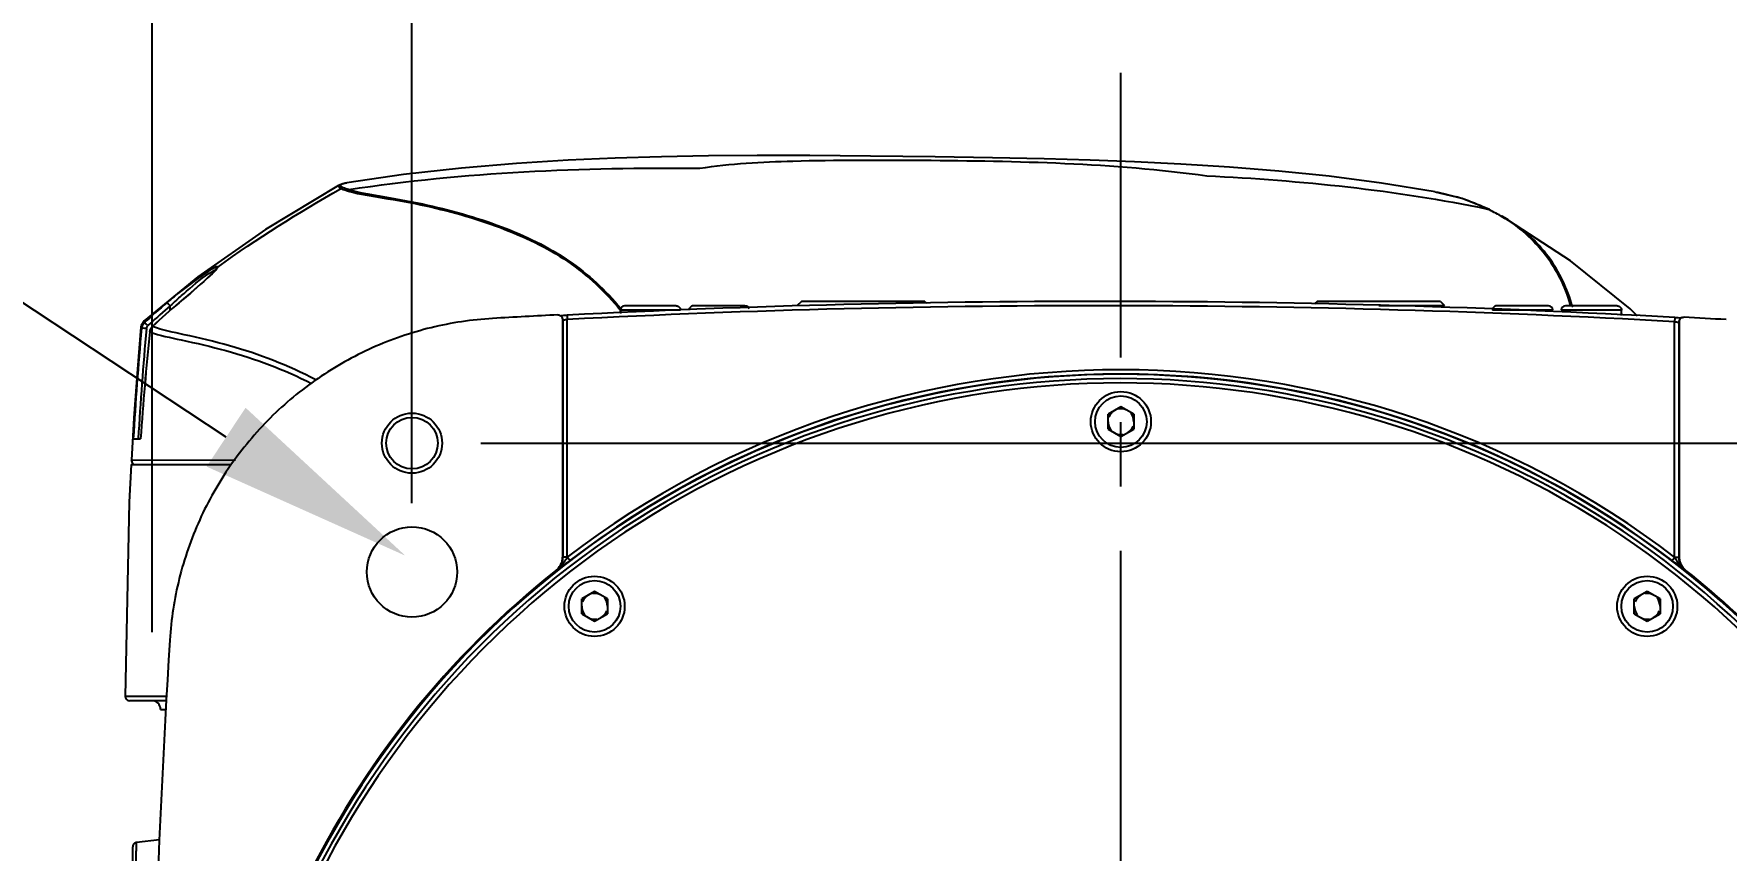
# Model space of a CAD drawing. Header units: millimetres. Extents: x 5828 to 6704, y 123 to 421.
# Drawn here: x 6404.26 to 6414.1, y 305.05 to 309.8 of the extents above; entities that cross this region are included whole.
import ezdxf
from ezdxf import colors
from ezdxf.entities.mleader import LeaderData, LeaderLine
from ezdxf.math import Vec2, Vec3

# ---------------------------------------------------------------- set-up
doc = ezdxf.new("R2010")
doc.units = ezdxf.units.MM
doc.linetypes.add('CENTER', pattern=[0.6, 0.375, -0.075, 0.075, -0.075])
for name, color, linetype in [('中心线', 7, 'Continuous'), ('外形图', 7, 'Continuous'), ('多重引线', 7, 'Continuous'), ('尺寸标注', 7, 'Continuous')]:
    doc.layers.add(name, color=color, linetype=linetype)
doc.styles.get("Standard").update_dxf_attribs({"font": 'msyh.ttc'})
doc.styles.add('微软雅黑', font='msyh.ttc', dxfattribs={"height": 1.5})
doc.dimstyles.new('尺寸标注_1_20比例', dxfattribs={"dimtxt": 1.5, "dimasz": 1.25, "dimexe": 0.5, "dimexo": 0.4, "dimgap": 0.5, "dimtad": 1, "dimdec": 1, "dimlfac": 20, "dimdsep": 46, "dimtxsty": '微软雅黑', "dimcen": 0.09, "dimadec": 0, "dimazin": 0, "dimtp": 0.01, "dimtm": 0.01, "dimtfac": 1, "dimtdec": 1, "dimtofl": 0, "dimtmove": 0, "dimatfit": 3, "dimfxl": 1, "dimtolj": 1, "dimarcsym": 0})

# ---------------------------------------------------------------- blocks, each defined once
blk = doc.blocks.new('*D1072')
at = {"layer": 'Defpoints', "color": 0}
for p in [(6418.482, 316.0147), (6418.482, 306.1196), (6404.9443, 305.9196)]:
    blk.add_point(p, dxfattribs=at)
at = {"layer": '尺寸标注', "color": 0, "lineweight": -2}
for p, q in [((6404.9443, 306.3196), (6404.9443, 316.5147)), ((6418.482, 306.5196), (6418.482, 316.5147)), ((6406.1943, 316.0147), (6417.232, 316.0147))]:
    blk.add_line(p, q, dxfattribs=at)
at = {"layer": '尺寸标注', "color": 0}
for points in [[(6406.1943, 316.2231), (6406.1943, 315.8064), (6404.9443, 316.0147)], [(6417.232, 315.8064), (6417.232, 316.2231), (6418.482, 316.0147)]]:
    blk.add_solid(points, dxfattribs=at)
at = {"layer": '尺寸标注', "color": 0, "insert": (6410.6357, 317.2755), "char_height": 1.5, "attachment_point": 5, "style": '微软雅黑'}
blk.add_mtext('\\A1;{\\fAlibaba PuHuiTi 3.0 55 Regular|b0|i0|c134|p18;271}', dxfattribs=at)
blk = doc.blocks.new('*D1077')
at = {"layer": 'Defpoints', "color": 0}
for p in [(6406.457, 307.4196), (6406.457, 297.6696), (6431.5684, 297.6696)]:
    blk.add_point(p, dxfattribs=at)
at = {"layer": '尺寸标注', "color": 0, "lineweight": -2}
for p, q in [((6406.857, 307.4196), (6432.0684, 307.4196)), ((6431.5684, 306.1696), (6431.5684, 298.9196)), ((6406.857, 297.6696), (6432.0684, 297.6696))]:
    blk.add_line(p, q, dxfattribs=at)
at = {"layer": '尺寸标注', "color": 0}
for points in [[(6431.7767, 306.1696), (6431.36, 306.1696), (6431.5684, 307.4196)], [(6431.36, 298.9196), (6431.7767, 298.9196), (6431.5684, 297.6696)]]:
    blk.add_solid(points, dxfattribs=at)
at = {"layer": '尺寸标注', "color": 0, "insert": (6430.2946, 302.5972), "char_height": 1.5, "attachment_point": 5, "rotation": 90, "style": '微软雅黑'}
blk.add_mtext('\\A1;\\A1;{\\fAlibaba PuHuiTi 3.0 55 Regular|b0|i0|c134|p18;195±0.05}', dxfattribs=at)
blk = doc.blocks.new('*D1149')
at = {"layer": 'Defpoints', "color": 0}
for p in [(6414.707, 312.4469), (6406.457, 306.6696), (6414.707, 306.6696)]:
    blk.add_point(p, dxfattribs=at)
at = {"layer": '尺寸标注', "color": 0, "lineweight": -2}
for p, q in [((6406.457, 307.0696), (6406.457, 312.9469)), ((6414.707, 307.0696), (6414.707, 312.9469)), ((6407.707, 312.4469), (6413.457, 312.4469))]:
    blk.add_line(p, q, dxfattribs=at)
at = {"layer": '尺寸标注', "color": 0}
for points in [[(6407.707, 312.6552), (6407.707, 312.2386), (6406.457, 312.4469)], [(6413.457, 312.2386), (6413.457, 312.6552), (6414.707, 312.4469)]]:
    blk.add_solid(points, dxfattribs=at)
at = {"layer": '尺寸标注', "color": 0, "insert": (6410.582, 313.7264), "char_height": 1.5, "attachment_point": 5, "style": '微软雅黑'}
blk.add_mtext('\\A1;165', dxfattribs=at)

msp = doc.modelspace()

# ---------------------------------------------------------------- linework, layer by layer
at = {"layer": '中心线', "linetype": 'CENTER', "ltscale": 5}
msp.add_line((6410.582, 295.9175), (6410.582, 309.5755), dxfattribs=at)
at = {"layer": '外形图', "linetype": 'ByBlock'}
for p, q in [((6406.0289, 308.9198), (6405.6054, 308.6634)), ((6406.0412, 308.901), (6406.0289, 308.9198)), ((6406.0777, 308.9346), (6406.0779, 308.9347)), ((6405.302, 308.4144), (6405.2936, 308.406)), ((6405.3178, 308.4325), (6405.3167, 308.4309)), ((6405.2094, 308.3293), (6405.1706, 308.2956)), ((6405.0502, 308.1924), (6405.05, 308.2184)), ((6405.128, 308.2591), (6405.1012, 308.2363)), ((6405.1012, 308.2363), (6405.1016, 308.2364)), ((6405.1706, 308.2956), (6405.128, 308.2591)), ((6407.9945, 308.2194), (6407.6945, 308.2194)), ((6408.3945, 308.2194), (6408.0945, 308.2194)), ((6408.7231, 308.2446), (6408.6981, 308.22)), ((6409.4408, 308.2446), (6408.7231, 308.2446)), ((6409.4408, 308.2446), (6409.4503, 308.2352)), ((6411.7231, 308.2446), (6411.709, 308.2307)), ((6412.4408, 308.2446), (6411.7231, 308.2446)), ((6412.082, 308.22), (6412.4658, 308.22)), ((6412.4408, 308.2446), (6412.4658, 308.22)), ((6413.0695, 308.2194), (6412.7695, 308.2194)), ((6413.4695, 308.2194), (6413.1695, 308.2194)), ((6413.1951, 308.2307), (6413.1971, 308.2242)), ((6413.1971, 308.2242), (6413.1994, 308.2162)), ((6413.2066, 308.2245), (6413.204, 308.2332)), ((6404.8983, 308.1312), (6404.8817, 308.1053)), ((6404.8995, 308.1204), (6404.8983, 308.1312)), ((6407.332, 308.1417), (6407.332, 306.7568)), ((6407.332, 308.1417), (6407.3359, 308.138)), ((6407.3359, 306.7549), (6407.3359, 308.138)), ((6407.3596, 308.1647), (6407.3609, 308.1397)), ((6407.3607, 306.7561), (6407.3608, 308.1397)), ((6407.6688, 308.1959), (6407.6695, 308.1951)), ((6407.6695, 308.1944), (6407.6695, 308.1751)), ((6408.0195, 308.1944), (6407.6695, 308.1944)), ((6413.0945, 308.1944), (6412.7445, 308.1944)), ((6413.4945, 308.1944), (6413.1445, 308.1944)), ((6413.4945, 308.163), (6413.4945, 308.1944)), ((6413.5887, 308.1594), (6413.545, 308.2009)), ((6413.8044, 308.1512), (6413.803, 308.1263)), ((6413.8033, 306.7554), (6413.8033, 308.1263)), ((6413.832, 308.128), (6413.828, 308.1243)), ((6413.828, 308.1243), (6413.828, 306.7549)), ((6413.832, 306.7568), (6413.832, 308.128)), ((6404.8817, 308.1053), (6404.8796, 308.0945)), ((6404.8834, 308.0881), (6404.8796, 308.0944)), ((6404.931, 308.0671), (6404.9313, 308.067)), ((6404.9466, 308.0986), (6404.947, 308.0986)), ((6410.582, 307.6312), (6410.507, 307.5879)), ((6410.657, 307.5879), (6410.582, 307.6312)), ((6404.8388, 307.5662), (6404.8242, 307.3209)), ((6410.507, 307.5013), (6410.507, 307.5879)), ((6410.657, 307.5879), (6410.657, 307.5013)), ((6404.8352, 307.4446), (6404.8782, 307.4446)), ((6410.507, 307.5013), (6410.582, 307.458)), ((6410.582, 307.458), (6410.657, 307.5013)), ((6404.8229, 307.2946), (6405.4054, 307.2946)), ((6404.8241, 307.3209), (6405.4297, 307.3219)), ((6407.332, 306.7568), (6407.3359, 306.7549)), ((6407.3393, 306.7549), (6407.3359, 306.7549)), ((6407.3608, 306.7556), (6407.3393, 306.7549)), ((6413.8034, 306.7549), (6413.828, 306.7549)), ((6413.832, 306.7568), (6413.828, 306.7549)), ((6407.3595, 306.7236), (6407.35, 306.7164)), ((6407.3758, 306.7361), (6407.3595, 306.7236)), ((6413.8045, 306.7236), (6413.7889, 306.7356)), ((6413.8143, 306.7161), (6413.8045, 306.7236)), ((6407.5195, 306.5562), (6407.4445, 306.5129)), ((6407.5945, 306.5129), (6407.5195, 306.5562)), ((6413.6445, 306.5562), (6413.5695, 306.5129)), ((6413.7195, 306.5129), (6413.6445, 306.5562)), ((6407.4445, 306.4263), (6407.4445, 306.5129)), ((6407.5945, 306.5129), (6407.5945, 306.4263)), ((6413.5695, 306.4263), (6413.5695, 306.5129)), ((6413.7195, 306.5129), (6413.7195, 306.4263)), ((6407.4445, 306.4263), (6407.5195, 306.383)), ((6407.5195, 306.383), (6407.5945, 306.4263)), ((6413.5695, 306.4263), (6413.6445, 306.383)), ((6413.6445, 306.383), (6413.7195, 306.4263)), ((6405.0265, 305.9446), (6404.7881, 305.9446)), ((6405.0296, 305.9196), (6404.8136, 305.9196)), ((6404.9944, 305.8696), (6405.027, 305.8696)), ((6404.832, 300.0196), (6404.832, 305.0695)), ((6404.9876, 305.1094), (6404.8541, 305.0944))]:
    msp.add_line(p, q, dxfattribs=at)
for points in [[(6412.4109, 308.8829), (6412.0981, 308.9341), (6411.7929, 308.9736), (6411.5011, 309.0034), (6411.2137, 309.0265), (6410.9299, 309.0443), (6410.6611, 309.0573), (6410.4029, 309.0669), (6410.135, 309.0745), (6409.835, 309.0811), (6409.5007, 309.0867), (6409.1259, 309.0913), (6408.7714, 309.094), (6408.4657, 309.0941), (6408.1828, 309.0917), (6407.9083, 309.0866), (6407.6389, 309.0784), (6407.3652, 309.0663), (6407.0658, 309.0479), (6406.7445, 309.0208), (6406.4075, 308.9829), (6406.0779, 308.9347)], [(6406.0776, 308.9347), (6406.0673, 308.9328), (6406.0483, 308.9281), (6406.029, 308.9199)], [(6412.7264, 308.779), (6412.567, 308.8432), (6412.4106, 308.8813)], [(6412.7161, 308.7825), (6412.7205, 308.7813), (6412.7248, 308.7797), (6412.7264, 308.779)], [(6413.545, 308.2009), (6413.1989, 308.4803), (6412.7978, 308.7416)], [(6405.6054, 308.6634), (6405.21, 308.3886), (6404.8983, 308.1312)], [(6405.3167, 308.4309), (6405.3135, 308.427), (6405.3086, 308.4214), (6405.302, 308.4144)], [(6405.2936, 308.406), (6405.2835, 308.3963), (6405.2717, 308.3852), (6405.2584, 308.3728), (6405.2434, 308.3594), (6405.2271, 308.3448), (6405.2094, 308.3293)], [(6404.88, 308.0944), (6404.8593, 307.851), (6404.8388, 307.5662)], [(6404.9118, 308.0867), (6404.9131, 308.0923), (6404.9157, 308.0979), (6404.9198, 308.1029)], [(6404.8228, 307.2946), (6404.8123, 307.075), (6404.7883, 305.9446)], [(6404.8238, 307.3209), (6404.824, 307.3163), (6404.8283, 307.3052), (6404.8372, 307.2974)], [(6404.7881, 305.9446), (6404.7892, 305.9374), (6404.7943, 305.9281), (6404.8028, 305.9218), (6404.8131, 305.9196)], [(6404.8541, 305.0944), (6404.8536, 305.0943), (6404.853, 305.0942), (6404.8524, 305.0941), (6404.8518, 305.094), (6404.8513, 305.0939), (6404.8507, 305.0937), (6404.8501, 305.0936), (6404.8495, 305.0934), (6404.849, 305.0932), (6404.8484, 305.093), (6404.8478, 305.0928), (6404.8473, 305.0926), (6404.8467, 305.0923), (6404.8462, 305.0921), (6404.8456, 305.0918), (6404.8451, 305.0915), (6404.8446, 305.0912), (6404.8441, 305.0909), (6404.8436, 305.0906), (6404.8431, 305.0903), (6404.8426, 305.09), (6404.8421, 305.0896), (6404.8416, 305.0892), (6404.8411, 305.0889), (6404.8407, 305.0885), (6404.8402, 305.0881), (6404.8398, 305.0877), (6404.8394, 305.0873), (6404.8389, 305.0868), (6404.8385, 305.0864), (6404.8381, 305.086), (6404.8377, 305.0855), (6404.8374, 305.085), (6404.837, 305.0846), (6404.8367, 305.0841), (6404.8363, 305.0836), (6404.836, 305.0831), (6404.8357, 305.0826), (6404.8354, 305.0821), (6404.8351, 305.0816), (6404.8348, 305.081), (6404.8345, 305.0805), (6404.8343, 305.08), (6404.834, 305.0794), (6404.8338, 305.0789), (6404.8336, 305.0783), (6404.8334, 305.0777), (6404.8332, 305.0772), (6404.833, 305.0766), (6404.8328, 305.076), (6404.8327, 305.0754), (6404.8325, 305.0749), (6404.8324, 305.0743), (6404.8323, 305.0737), (6404.8322, 305.0731), (6404.8321, 305.0725), (6404.8321, 305.0719), (6404.832, 305.0713), (6404.832, 305.0707), (6404.832, 305.0701), (6404.832, 305.0695)]]:
    msp.add_lwpolyline(points, dxfattribs=at)
for centre, radius in [((6410.582, 307.5446), 0.175), ((6410.582, 307.5446), 0.15), ((6406.457, 307.4196), 0.175), ((6406.457, 307.4196), 0.15), ((6406.457, 306.6696), 0.2629), ((6407.5195, 306.4696), 0.175), ((6413.6445, 306.4696), 0.175), ((6407.5195, 306.4696), 0.15), ((6413.6445, 306.4696), 0.15)]:
    msp.add_circle(centre, radius, dxfattribs=at)
for centre, radius, start, end in [((6406.0663, 308.8575), 0.0502, 100.84488, 119.9874), ((6412.1772, 307.6792), 1.2273, 70.72017, 73.04197), ((6412.1429, 307.5799), 1.3323, 66.5773, 70.73729), ((6412.1787, 307.6609), 1.2437, 64.397, 66.60722), ((6412.2246, 307.7562), 1.138, 63.83897, 64.40958), ((6412.2566, 307.8196), 1.0669, 59.36247, 63.87885), ((6407.8892, 304.8816), 4.4078, 130.43262, 132.70939), ((6407.8925, 304.8824), 4.3828, 130.43265, 132.48783), ((6407.7313, 305.1282), 4.0716, 130.23718, 133.15189), ((6407.7303, 305.1299), 4.0694, 130.23859, 133.1548), ((6407.0606, 305.8453), 3.1367, 129.33529, 130.3297), ((6406.8883, 306.2756), 2.6746, 132.34751, 133.41533), ((6410.457, 248.2495), 59.9952, 86.801494, 92.959304), ((6410.457, 248.2495), 59.9702, 86.801284, 92.959426), ((6407.6945, 308.1944), 0.025, 90, 180), ((6408.3945, 308.1944), 0.025, 14.4495, 90), ((6413.0695, 308.1944), 0.025, 0, 90), ((6413.1695, 308.1944), 0.025, 90, 180), ((6412.1681, 307.9182), 1.0828, 15.65497, 16.43228), ((6410.457, 248.2495), 60, 93.010676, 93.373626), ((6407.2685, 309.7415), 1.5794, 272.03581, 272.62143), ((6407.2124, 311.0088), 2.8479, 272.58293, 272.96334), ((6413.9731, 311.1757), 3.0291, 266.80876, 267.16622), ((6413.9104, 309.9133), 1.7652, 267.17199, 267.71587), ((6413.8569, 308.1281), 0.0249, 117.67413, 133.37379), ((6410.457, 248.2495), 60, 86.515355, 86.749989), ((6424.8267, 306.2721), 20.0258, 174.79703, 176.64351), ((6424.831, 306.2729), 20.0016, 174.79726, 176.64188), ((6423.33, 306.1838), 18.4951, 174.15581, 176.09142), ((6423.3198, 306.1836), 18.4847, 174.1521, 176.08848), ((6404.9296, 308.0838), 0.0464, 168.82309, 174.61005), ((6407.8936, 304.8812), 4.3844, 132.48768, 132.70933), ((6410.582, 302.5446), 5.3022, 52.58414, 127.41098), ((6410.582, 302.5446), 5.2772, 52.57745, 127.41338), ((6410.582, 302.5446), 5.2754, 43.15717, 316.82934), ((6410.582, 302.5446), 5.2504, 43.15782, 316.84261), ((6410.582, 302.5446), 5.2254, 43.15352, 316.84522), ((6410.582, 307.5446), 0.075, 180, 220.00237), ((6410.582, 307.5446), 0.075, 120, 160.00237), ((6410.582, 307.5446), 0.075, 60, 100.00237), ((6410.582, 307.5446), 0.075, 0, 40.00237), ((6410.582, 307.5446), 0.075, 240, 280.00237), ((6410.582, 307.5446), 0.075, 300, 340.00237), ((6407.2354, 306.755), 0.1005, 342.27226, 359.96865), ((6413.9284, 306.755), 0.1003, 180.01758, 197.5376), ((6410.582, 302.5446), 5.282, 128.49169, 231.50509), ((6415.8757, 295.5421), 14.0553, 127.34266, 127.61252), ((6407.236, 306.7549), 0.0999, 308.33301, 342.22906), ((6405.3794, 295.6607), 13.9057, 52.38646, 52.65745), ((6413.928, 306.7549), 0.0999, 197.56577, 231.66724), ((6410.582, 302.5446), 5.282, 43.18532, 51.505), ((6407.5195, 306.4696), 0.075, 60, 100.00237), ((6413.6445, 306.4696), 0.075, 60, 100.00237), ((6407.5195, 306.4696), 0.075, 180, 220.00237), ((6407.5195, 306.4696), 0.075, 120, 160.00237), ((6407.5195, 306.4696), 0.075, 300, 340.00237), ((6407.5195, 306.4696), 0.075, 0, 40.00237), ((6413.6445, 306.4696), 0.075, 180, 220.00237), ((6413.6445, 306.4696), 0.075, 120, 160.00237), ((6413.6445, 306.4696), 0.075, 300, 340.00237), ((6413.6445, 306.4696), 0.075, 0, 40.00237), ((6407.5195, 306.4696), 0.075, 240, 280.00237), ((6413.6445, 306.4696), 0.075, 240, 280.00237), ((6464.9555, 302.5446), 60.0235, 176.4383, 183.561684), ((6404.9443, 305.8696), 0.05, 0, 90)]:
    msp.add_arc(centre, radius, start, end, dxfattribs=at)
for points in [[(6406.0893, 308.8957), (6406.7636, 308.9987), (6407.4499, 309.0265), (6408.132, 309.0199)], [(6406.0439, 308.9248), (6406.0534, 308.9316), (6406.066, 308.9327), (6406.0776, 308.9346)], [(6406.0892, 308.8957), (6406.0783, 308.8988), (6406.0674, 308.9022), (6406.0571, 308.9069)], [(6411.082, 308.9762), (6411.6298, 308.949), (6412.1791, 308.8941), (6412.7161, 308.7825)], [(6405.3267, 308.4448), (6405.555, 308.6116), (6405.797, 308.7592), (6406.0414, 308.9011)], [(6406.074, 308.89), (6406.063, 308.8931), (6406.052, 308.8965), (6406.0414, 308.9011)], [(6412.4114, 308.8828), (6412.4531, 308.8752), (6412.4946, 308.8654), (6412.5352, 308.8531)], [(6404.931, 308.0671), (6404.9322, 308.0787), (6404.9381, 308.0906), (6404.9466, 308.0986)], [(6404.9313, 308.067), (6404.9325, 308.0787), (6404.9384, 308.0906), (6404.947, 308.0986)]]:
    msp.add_open_spline(points, degree=3, dxfattribs=at)
for points, knots in [([(6408.132, 309.0199), (6408.3108, 309.0486), (6408.744, 309.0693), (6409.7273, 309.0673), (6410.5345, 309.0521), (6411.082, 308.9762)], [0, 0, 0, 0, 0.183978, 0.438695, 1, 1, 1, 1]), ([(6406.0569, 308.9068), (6406.0514, 308.9092), (6406.0397, 308.9113), (6406.0416, 308.9231), (6406.0439, 308.9248)], [0, 0, 0, 0, 0.675677, 1, 1, 1, 1]), ([(6406.0741, 308.89), (6406.1322, 308.873), (6406.2779, 308.8497), (6406.5814, 308.7979), (6406.962, 308.6918), (6407.3687, 308.4995), (6407.5807, 308.3024), (6407.6688, 308.1959)], [0, 0, 0, 0, 0.102149, 0.248194, 0.519905, 0.766727, 1, 1, 1, 1]), ([(6406.0743, 308.89), (6406.0766, 308.8913), (6406.0815, 308.8937), (6406.0867, 308.8952), (6406.0894, 308.8957)], [0, 0, 0, 0, 0.500528, 1, 1, 1, 1]), ([(6406.0894, 308.8957), (6406.1471, 308.8791), (6406.2912, 308.8555), (6406.5917, 308.8019), (6406.9692, 308.6961), (6407.3735, 308.5048), (6407.5843, 308.3087), (6407.672, 308.2028)], [0, 0, 0, 0, 0.102138, 0.247343, 0.519103, 0.766376, 1, 1, 1, 1]), ([(6413.204, 308.2332), (6413.1727, 308.3362), (6413.0726, 308.5401), (6412.8967, 308.6853), (6412.798, 308.7415)], [0, 0, 0, 0, 0.486536, 1, 1, 1, 1]), ([(6412.8003, 308.7376), (6412.8962, 308.6807), (6413.0673, 308.5346), (6413.1644, 308.3328), (6413.1951, 308.2307)], [0, 0, 0, 0, 0.511262, 1, 1, 1, 1]), ([(6405.304, 308.4388), (6405.2888, 308.4307), (6405.2084, 308.3792), (6405.1328, 308.3209), (6405.0724, 308.2714)], [0, 0, 0, 0, 0.180779, 1, 1, 1, 1]), ([(6405.0866, 308.2524), (6405.106, 308.2701), (6405.1733, 308.3287), (6405.2415, 308.3879), (6405.2959, 308.4198)], [0, 0, 0, 0, 0.294194, 1, 1, 1, 1]), ([(6405.3036, 308.4154), (6405.2913, 308.4029), (6405.2256, 308.3414), (6405.1569, 308.2832), (6405.1016, 308.2364)], [0, 0, 0, 0, 0.194275, 1, 1, 1, 1]), ([(6405.2959, 308.4198), (6405.2997, 308.422), (6405.3054, 308.4251), (6405.312, 308.4279), (6405.3144, 308.4276)], [0, 0, 0, 0, 0.649888, 1, 1, 1, 1]), ([(6405.3267, 308.4449), (6405.3266, 308.4434), (6405.3204, 308.4318), (6405.3113, 308.4233), (6405.3036, 308.4154)], [0, 0, 0, 0, 0.122751, 1, 1, 1, 1]), ([(6405.3268, 308.4448), (6405.327, 308.4468), (6405.3134, 308.4464), (6405.3095, 308.4417), (6405.304, 308.4388)], [0, 0, 0, 0, 0.238992, 1, 1, 1, 1]), ([(6405.3174, 308.4321), (6405.3179, 308.4334), (6405.319, 308.436), (6405.3205, 308.4385), (6405.3213, 308.4396)], [0, 0, 0, 0, 0.493992, 1, 1, 1, 1]), ([(6405.3213, 308.4396), (6405.3221, 308.4406), (6405.3237, 308.4426), (6405.3256, 308.4442), (6405.3267, 308.4449)], [0, 0, 0, 0, 0.498151, 1, 1, 1, 1]), ([(6405.0498, 308.2187), (6405.0459, 308.2233), (6405.0401, 308.2278), (6405.0331, 308.2376), (6405.0305, 308.2367)], [0, 0, 0, 0, 0.680789, 1, 1, 1, 1]), ([(6407.9945, 308.2194), (6407.9977, 308.2194), (6408.0027, 308.2184), (6408.0084, 308.2153), (6408.0123, 308.2122), (6408.0154, 308.2083), (6408.0185, 308.2026), (6408.0195, 308.1976), (6408.0195, 308.1944)], [0, 0, 0, 0, 0.249052, 0.37464, 0.499935, 0.625236, 0.750844, 1, 1, 1, 1]), ([(6408.0945, 308.2194), (6408.0912, 308.2194), (6408.0863, 308.2184), (6408.0805, 308.2153), (6408.0767, 308.2122), (6408.0735, 308.2083), (6408.0705, 308.2026), (6408.0695, 308.1976), (6408.0695, 308.1944)], [0, 0, 0, 0, 0.24905, 0.374638, 0.499933, 0.625235, 0.750843, 1, 1, 1, 1]), ([(6412.7695, 308.2194), (6412.7662, 308.2194), (6412.7613, 308.2184), (6412.7555, 308.2153), (6412.7517, 308.2122), (6412.7485, 308.2083), (6412.7455, 308.2026), (6412.7445, 308.1976), (6412.7445, 308.1944)], [0, 0, 0, 0, 0.24905, 0.374638, 0.499933, 0.625235, 0.750843, 1, 1, 1, 1]), ([(6413.4695, 308.2194), (6413.4727, 308.2194), (6413.4777, 308.2184), (6413.4834, 308.2153), (6413.4873, 308.2122), (6413.4904, 308.2083), (6413.4935, 308.2026), (6413.4945, 308.1976), (6413.4945, 308.1944)], [0, 0, 0, 0, 0.249052, 0.37464, 0.499935, 0.625236, 0.750844, 1, 1, 1, 1]), ([(6404.8994, 308.1205), (6404.8979, 308.1191), (6404.8951, 308.1161), (6404.8927, 308.1128), (6404.8915, 308.1111)], [0, 0, 0, 0, 0.496173, 1, 1, 1, 1]), ([(6404.9197, 308.1029), (6404.9158, 308.1072), (6404.9094, 308.1113), (6404.9024, 308.1215), (6404.8994, 308.1205)], [0, 0, 0, 0, 0.651748, 1, 1, 1, 1]), ([(6406.9262, 308.1455), (6406.8057, 308.1384), (6406.5656, 308.1023), (6406.2215, 307.9841), (6405.9042, 307.8059), (6405.6243, 307.5734), (6405.3909, 307.2942), (6405.2116, 306.9775), (6405.0923, 306.6338), (6405.0554, 306.3938), (6405.0479, 306.2734)], [0, 0, 0, 0, 0.125, 0.25, 0.375, 0.5, 0.625, 0.75, 0.875, 1, 1, 1, 1]), ([(6407.3056, 308.1667), (6407.309, 308.1668), (6407.3142, 308.166), (6407.3203, 308.1631), (6407.3229, 308.161), (6407.3242, 308.1598)], [0, 0, 0, 0, 0.498183, 0.749445, 1, 1, 1, 1]), ([(6407.3242, 308.1598), (6407.3254, 308.1587), (6407.3276, 308.1561), (6407.3309, 308.1502), (6407.332, 308.1451), (6407.332, 308.1417)], [0, 0, 0, 0, 0.250554, 0.501818, 1, 1, 1, 1]), ([(6407.3359, 308.138), (6407.3359, 308.1379), (6407.336, 308.1379), (6407.3362, 308.1379), (6407.3365, 308.1378), (6407.3369, 308.1378), (6407.3374, 308.1378), (6407.3382, 308.1378), (6407.3389, 308.1379), (6407.3394, 308.1379)], [0, 0, 0, 0, 0.026706, 0.080923, 0.163953, 0.275649, 0.415606, 0.583335, 1, 1, 1, 1]), ([(6407.3394, 308.1379), (6407.3407, 308.138), (6407.3437, 308.1382), (6407.3468, 308.1384), (6407.3485, 308.1385)], [0, 0, 0, 0, 0.435687, 1, 1, 1, 1]), ([(6407.3485, 308.1385), (6407.3494, 308.1386), (6407.3535, 308.139), (6407.3577, 308.1394), (6407.3608, 308.1397)], [0, 0, 0, 0, 0.235936, 1, 1, 1, 1]), ([(6413.8031, 308.1263), (6413.8047, 308.1261), (6413.8078, 308.1257), (6413.8124, 308.1253), (6413.8166, 308.1249), (6413.8198, 308.1246), (6413.8221, 308.1244), (6413.8236, 308.1243), (6413.8249, 308.1242), (6413.8259, 308.1242), (6413.8268, 308.1242), (6413.8273, 308.1242), (6413.8277, 308.1242), (6413.8279, 308.1242), (6413.828, 308.1243), (6413.828, 308.1243), (6413.828, 308.1243)], [0, 0, 0, 0, 0.191643, 0.377614, 0.549586, 0.700417, 0.766265, 0.824897, 0.87569, 0.918152, 0.952006, 0.977006, 0.98612, 0.992954, 0.997526, 1, 1, 1, 1]), ([(6413.8319, 308.1375), (6413.8307, 308.1355), (6413.8288, 308.1312), (6413.828, 308.1265), (6413.828, 308.1243)], [0, 0, 0, 0, 0.517598, 1, 1, 1, 1]), ([(6413.832, 308.128), (6413.832, 308.1314), (6413.8331, 308.1365), (6413.8363, 308.1425), (6413.8386, 308.145), (6413.8398, 308.1462)], [0, 0, 0, 0, 0.498159, 0.749439, 1, 1, 1, 1]), ([(6413.8453, 308.1502), (6413.8474, 308.1512), (6413.8517, 308.1528), (6413.8563, 308.1531), (6413.8585, 308.153)], [0, 0, 0, 0, 0.501774, 1, 1, 1, 1]), ([(6404.9118, 308.0867), (6404.9056, 308.0873), (6404.8969, 308.0861), (6404.8859, 308.0903), (6404.8834, 308.0881)], [0, 0, 0, 0, 0.653395, 1, 1, 1, 1]), ([(6404.8915, 308.1111), (6404.8897, 308.1083), (6404.8866, 308.1024), (6404.8847, 308.096), (6404.8841, 308.0927)], [0, 0, 0, 0, 0.501835, 1, 1, 1, 1]), ([(6404.9311, 308.067), (6404.9906, 308.0465), (6405.14, 308.0156), (6405.4616, 307.9426), (6405.7144, 307.848), (6405.8729, 307.7668)], [0, 0, 0, 0, 0.190551, 0.460593, 1, 1, 1, 1]), ([(6405.8967, 307.7877), (6405.7379, 307.8719), (6405.4831, 307.9705), (6405.1584, 308.0461), (6405.0068, 308.077), (6404.947, 308.0986)], [0, 0, 0, 0, 0.538461, 0.80952, 1, 1, 1, 1]), ([(6407.332, 306.7568), (6407.332, 306.7494), (6407.3303, 306.7344), (6407.3229, 306.7132), (6407.3109, 306.6941), (6407.3003, 306.6834), (6407.2945, 306.6788)], [0, 0, 0, 0, 0.249911, 0.500013, 0.750097, 1, 1, 1, 1]), ([(6407.2979, 306.6765), (6407.3045, 306.6817), (6407.3138, 306.6902), (6407.3248, 306.7027), (6407.3351, 306.7161), (6407.3468, 306.7339), (6407.3559, 306.7484), (6407.3607, 306.7556)], [0, 0, 0, 0, 0.24643, 0.370034, 0.493782, 0.744184, 1, 1, 1, 1]), ([(6407.3607, 306.7556), (6407.3617, 306.7544), (6407.3637, 306.752), (6407.3666, 306.7485), (6407.369, 306.7458), (6407.3707, 306.7438), (6407.3718, 306.7424), (6407.3727, 306.7411), (6407.3737, 306.7395), (6407.3743, 306.7381), (6407.3749, 306.737), (6407.3752, 306.7365), (6407.3755, 306.7362), (6407.3757, 306.7361), (6407.3758, 306.7361)], [0, 0, 0, 0, 0.192576, 0.378553, 0.5499, 0.627931, 0.699868, 0.765161, 0.823539, 0.91751, 0.951513, 0.976241, 0.991977, 1, 1, 1, 1]), ([(6413.8032, 306.7561), (6413.8024, 306.7547), (6413.8008, 306.752), (6413.7983, 306.7481), (6413.7959, 306.7446), (6413.7941, 306.7419), (6413.7927, 306.7401), (6413.7918, 306.7389), (6413.791, 306.7379), (6413.7904, 306.7371), (6413.7898, 306.7364), (6413.7894, 306.736), (6413.7891, 306.7357), (6413.789, 306.7356), (6413.7889, 306.7356), (6413.7889, 306.7356)], [0, 0, 0, 0, 0.191622, 0.37765, 0.549584, 0.700187, 0.765908, 0.824434, 0.875156, 0.917565, 0.95139, 0.976413, 0.992482, 0.99721, 1, 1, 1, 1]), ([(6413.8034, 306.7554), (6413.8082, 306.7482), (6413.8172, 306.7337), (6413.8289, 306.716), (6413.8392, 306.7027), (6413.8502, 306.6902), (6413.8595, 306.6816), (6413.866, 306.6765)], [0, 0, 0, 0, 0.25578, 0.50617, 0.629936, 0.753558, 1, 1, 1, 1]), ([(6413.8697, 306.6786), (6413.8639, 306.6832), (6413.8559, 306.6912), (6413.8472, 306.7034), (6413.8399, 306.7166), (6413.8337, 306.7344), (6413.832, 306.7494), (6413.832, 306.7568)], [0, 0, 0, 0, 0.249825, 0.375051, 0.500177, 0.750198, 1, 1, 1, 1]), ([(6404.8419, 302.5446), (6404.8419, 302.6267), (6404.8418, 302.7901), (6404.8415, 303.0335), (6404.8411, 303.2722), (6404.8408, 303.5042), (6404.8405, 303.7273), (6404.8405, 303.9394), (6404.8411, 304.1386), (6404.8422, 304.3229), (6404.8434, 304.4664), (6404.8447, 304.5723), (6404.8456, 304.6448), (6404.8466, 304.7123), (6404.8477, 304.7748), (6404.8487, 304.8321), (6404.8498, 304.8839), (6404.8507, 304.9302), (6404.8515, 304.9651), (6404.852, 304.9902), (6404.8523, 305.0068), (6404.8526, 305.0221), (6404.8529, 305.0359), (6404.8531, 305.0484), (6404.8534, 305.0596), (6404.8535, 305.0681), (6404.8536, 305.0741), (6404.8537, 305.0781), (6404.8538, 305.0817), (6404.8539, 305.0849), (6404.8539, 305.0877), (6404.854, 305.0897), (6404.854, 305.0911), (6404.854, 305.0919), (6404.8541, 305.0926), (6404.8541, 305.0932), (6404.8541, 305.0937), (6404.8541, 305.094), (6404.8541, 305.0942), (6404.8541, 305.0943), (6404.8541, 305.0943), (6404.8541, 305.0944), (6404.8541, 305.0944)], [0, 0, 0, 0, 0.096606, 0.192319, 0.286262, 0.377535, 0.465275, 0.548701, 0.627062, 0.6996, 0.765565, 0.795867, 0.824292, 0.850797, 0.875328, 0.897821, 0.918192, 0.936347, 0.952238, 0.959329, 0.965853, 0.971824, 0.977259, 0.982167, 0.986547, 0.990392, 0.992109, 0.993683, 0.995102, 0.996359, 0.997443, 0.998345, 0.998725, 0.999057, 0.99934, 0.999573, 0.999757, 0.999889, 0.999937, 0.999971, 0.999992, 1, 1, 1, 1])]:
    msp.add_open_spline(points, degree=3, knots=knots, dxfattribs=at)

# ---------------------------------------------------------------- dimensions: what is measured, and where the dimension line sits
at = {"layer": '尺寸标注'}
dim = msp.add_linear_dim(base=(6418.482, 316.0147), p1=(6404.9443, 305.9196), p2=(6418.482, 306.1196), text='{\\fAlibaba PuHuiTi 3.0 55 Regular|b0|i0|c134|p18;271}', dimstyle='尺寸标注_1_20比例', dxfattribs=at)
dim.commit()
dim.dimension.update_dxf_attribs({"geometry": '*D1072', "text_midpoint": (6410.6357, 316.0147), "dimtype": 160})
dim = msp.add_linear_dim(base=(6414.707, 312.4469), p1=(6406.457, 306.6696), p2=(6414.707, 306.6696), dimstyle='尺寸标注_1_20比例', dxfattribs=at)
dim.commit()
dim.dimension.update_dxf_attribs({"geometry": '*D1149', "text_midpoint": (6410.582, 313.7264)})
dim = msp.add_linear_dim(base=(6431.5684, 297.6696), p1=(6406.457, 307.4196), p2=(6406.457, 297.6696), angle=90, text='\\A1;{\\fAlibaba PuHuiTi 3.0 55 Regular|b0|i0|c134|p18;<>±0.05}', dimstyle='尺寸标注_1_20比例', override={"dimtxsty": '微软雅黑'}, dxfattribs=at)
dim.commit()
dim.dimension.update_dxf_attribs({"geometry": '*D1077', "text_midpoint": (6431.5684, 302.5972), "dimtype": 160})

# ---------------------------------------------------------------- leaders
at = {"layer": '多重引线'}
ml = msp.add_multileader_mtext('Standard', dxfattribs=at)
ml.set_content('{\\fAlibaba PuHuiTi 3.0 65 Medium|b0|i0|c134|p18;4×\\C256;Φ10.5 through}')
ml.set_leader_properties(linetype='ByLayer')
ml.build(insert=Vec2(0, 0))
ml.multileader.update_dxf_attribs({"text_left_attachment_type": 5, "text_right_attachment_type": 5, "dogleg_length": 2, "arrow_head_size": 1.25})
ctx = ml.context
ctx.base_point, ctx.char_height, ctx.arrow_head_size, ctx.landing_gap_size, ctx.plane_origin = Vec3(6380.0581, 310.7085), 1.5, 1.25, 0.5, Vec3(6406.4179, 306.7646)
ctx.left_attachment, ctx.right_attachment, ctx.text_align_type = 5, 5, 1
notes = []
notes.append((ctx, [(0, (1, 1, 0), (6400.4572, 310.7085), (-1, 0), 2, [(0, [(6406.4179, 306.7646)], 0, [])])]))
ctx.mtext.insert, ctx.mtext.alignment, ctx.mtext.flow_direction = Vec3(6389.2577, 312.7835), 2, 5
for ctx, leaders in notes:
    for number, flags, end, landing, length, lines in leaders:
        leader = LeaderData()
        leader.index, (leader.has_last_leader_line, leader.has_dogleg_vector, leader.attachment_direction) = number, flags
        leader.last_leader_point, leader.dogleg_vector, leader.dogleg_length = Vec3(end), Vec3(landing), length
        for number, points, colour, breaks in lines:
            line = LeaderLine()
            line.index, line.vertices, line.color, line.breaks = number, Vec3.list(points), colors.encode_raw_color(colour), breaks
            leader.lines.append(line)
        ctx.leaders.append(leader)

doc.saveas('drawing.dxf')
